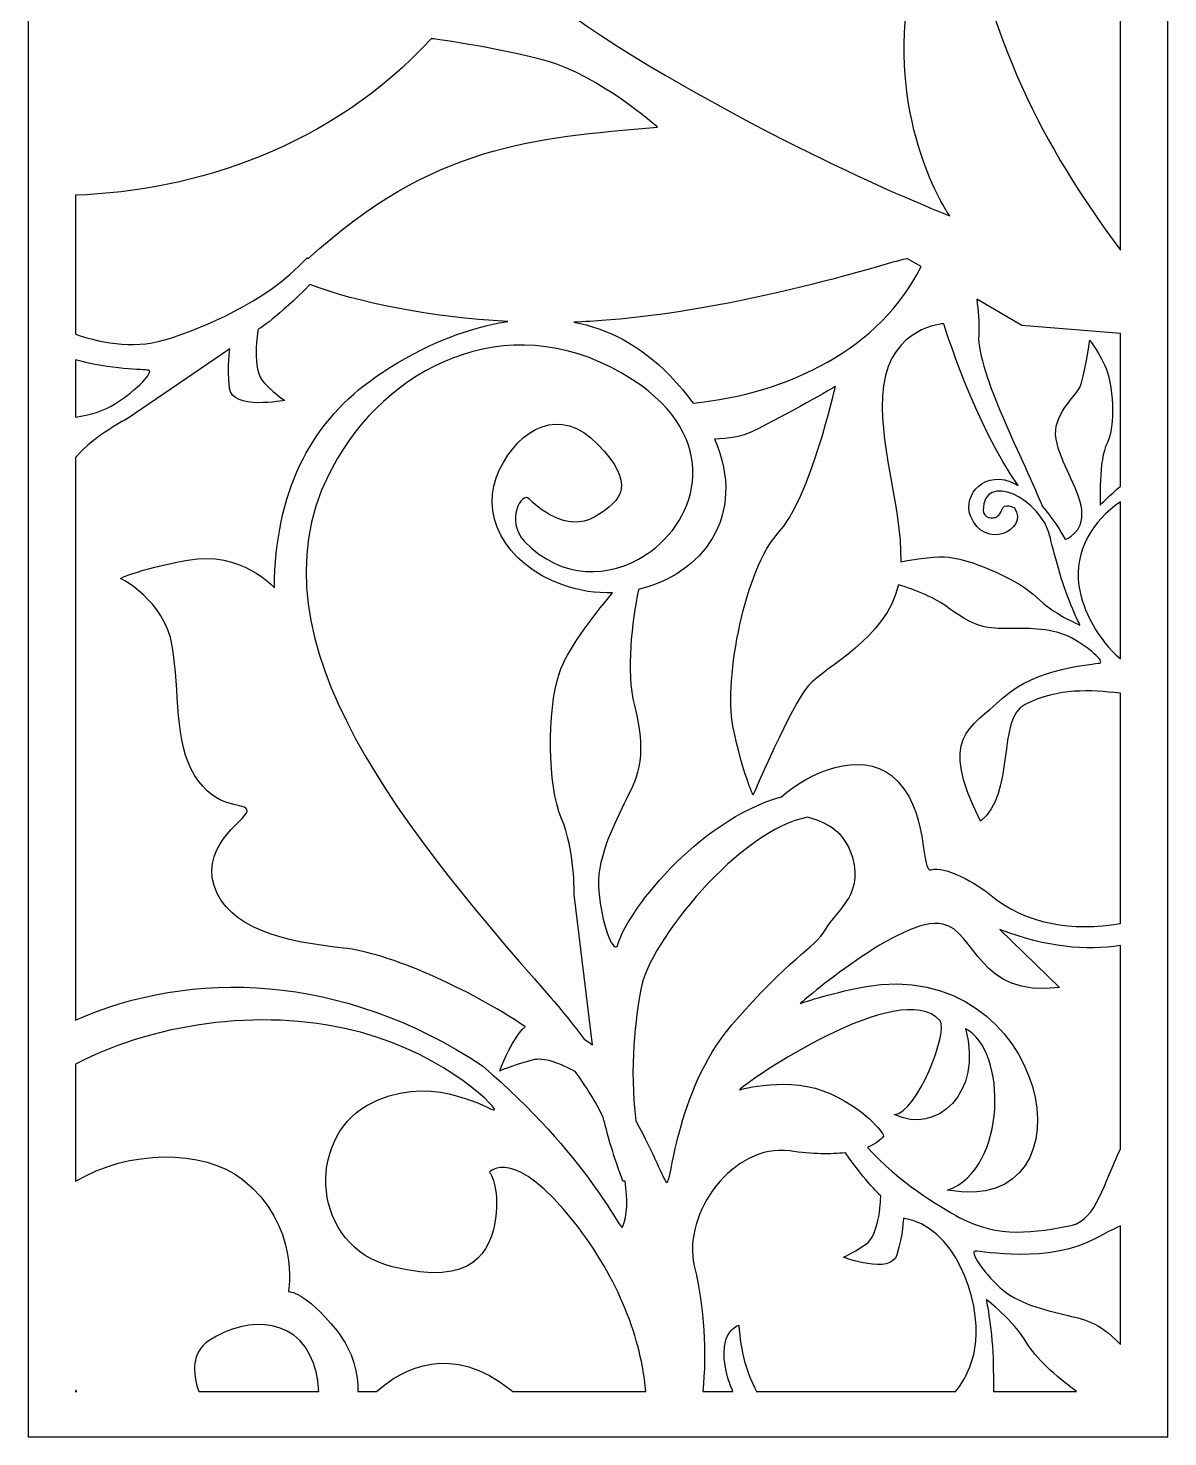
# Model space of a CAD drawing. Header units: centimetres. Extents: x 19.7 to 23.2, y -9 to 3.5.
# Drawn here: x 19.652 to 23.21, y -9 to -4.603 of the extents above; entities that cross this region are included whole.
import ezdxf

# ---------------------------------------------------------------- set-up
doc = ezdxf.new("R2010")
doc.units = ezdxf.units.CM
doc.header["$MEASUREMENT"] = 0
doc.layers.add('layer 1', color=7, linetype='Continuous')

msp = doc.modelspace()

# ---------------------------------------------------------------- linework, layer by layer
at = {"layer": 'layer 1', "color": 250, "lineweight": 30}
for points, knots in [([(19.65169, 3.4555), (19.65169, 3.4555), (23.21046, 3.4555), (23.21046, 3.4555), (23.21046, 3.4555), (23.21046, 3.4555), (23.21046, -9.00021), (23.21046, -9.00021), (23.21046, -9.00021), (23.21046, -9.00021), (19.65169, -9.00021), (19.65169, -9.00021), (19.65169, -9.00021), (19.65169, -9.00021), (19.65169, 3.4555), (19.65169, 3.4555)], [0, 0, 0, 0, 0.2, 0.2, 0.2, 0.2, 0.4, 0.4, 0.4, 0.4, 0.6, 0.6, 0.6, 0.6, 1, 1, 1, 1]), ([(23.06218, -2.4069), (23.06218, -2.4069), (23.06218, -3.39298), (23.06218, -3.39298), (23.06218, -3.39298), (22.95362, -3.59398), (22.79169, -3.70329), (22.63586, -3.74985), (22.63586, -3.74985), (22.26043, -3.86202), (21.82616, -3.5899), (21.82877, -3.26663), (21.82877, -3.26663), (21.83051, -3.05032), (22.02953, -3.00153), (22.19522, -3.06856), (22.19522, -3.06856), (22.36092, -3.13558), (22.22053, -3.42331), (22.22053, -3.42331), (22.22053, -3.42331), (22.65296, -3.41521), (22.96309, -2.93775), (22.80872, -2.60793), (22.80872, -2.60793), (22.65436, -2.27813), (22.11992, -2.29341), (21.94371, -2.50207), (21.94371, -2.50207), (21.76751, -2.71071), (21.86466, -2.9474), (21.86466, -2.9474), (21.86466, -2.9474), (21.86466, -2.9474), (21.80378, -2.95686), (21.71982, -3.12567), (21.71982, -3.12567), (21.63585, -3.29446), (21.71992, -3.4469), (21.71992, -3.4469), (21.71992, -3.4469), (21.71992, -3.4469), (21.40051, -3.14005), (21.12972, -3.47194), (21.12972, -3.47194), (20.85896, -3.80382), (20.96869, -4.15685), (21.22028, -4.32501), (21.22028, -4.32501), (21.47188, -4.49318), (21.81676, -4.35815), (21.81676, -4.35815), (21.81676, -4.35815), (21.81676, -4.35815), (21.55106, -4.16993), (21.58564, -3.86989), (21.58564, -3.86989), (21.6202, -3.56985), (21.73332, -3.57614), (21.73332, -3.57614), (21.73332, -3.57614), (22.00733, -3.96149), (22.68303, -4.08154), (23.06218, -3.6348), (23.06218, -3.6348), (23.06218, -3.6348), (23.06218, -5.29542), (23.06218, -5.29542), (23.06218, -5.29542), (22.81705, -4.96302), (22.655, -4.65718), (22.55755, -4.12467), (22.55755, -4.12467), (22.55755, -4.12467), (22.43805, -4.15956), (22.39421, -4.54675), (22.39421, -4.54675), (22.35039, -4.93395), (22.5293, -5.18853), (22.5293, -5.18853), (22.5293, -5.18853), (22.5293, -5.18853), (22.08484, -5.01887), (21.53982, -4.68957), (21.53982, -4.68957), (20.99479, -4.36028), (20.78463, -3.97343), (20.69129, -3.76733), (20.69129, -3.76733), (20.61072, -3.5894), (20.60356, -3.32049), (20.7056, -3.03968), (20.7056, -3.03968), (20.71231, -3.02601), (20.71779, -3.01188), (20.72181, -2.99723), (20.72181, -2.99723), (20.73403, -2.9668), (20.74754, -2.93629), (20.76239, -2.90577), (20.76239, -2.90577), (20.92168, -2.57847), (21.0331, -2.65806), (21.0331, -2.65806), (21.0331, -2.65806), (21.0331, -2.65806), (21.00615, -2.7184), (21.04892, -2.83282), (21.04892, -2.83282), (21.0917, -2.94724), (21.18265, -3.06822), (21.4652, -2.93322), (21.4652, -2.93322), (21.74774, -2.79822), (21.6747, -2.40392), (21.42771, -2.32452), (21.42771, -2.32452), (21.18073, -2.24511), (20.99913, -2.41662), (20.9679, -2.4342), (20.9679, -2.4342), (20.93667, -2.45179), (21.09167, -2.20151), (21.39176, -2.05205), (21.39176, -2.05205), (21.83793, -1.82983), (22.47824, -1.85429), (22.84994, -2.15276), (22.84994, -2.15276), (22.93518, -2.22121), (23.0071, -2.30766), (23.06218, -2.4069)], [0, 0, 0, 0, 0.0294118, 0.0294118, 0.0294118, 0.0294118, 0.0588235, 0.0588235, 0.0588235, 0.0588235, 0.0882353, 0.0882353, 0.0882353, 0.0882353, 0.1176471, 0.1176471, 0.1176471, 0.1176471, 0.1470588, 0.1470588, 0.1470588, 0.1470588, 0.1764706, 0.1764706, 0.1764706, 0.1764706, 0.2058824, 0.2058824, 0.2058824, 0.2058824, 0.2352941, 0.2352941, 0.2352941, 0.2352941, 0.2647059, 0.2647059, 0.2647059, 0.2647059, 0.2941176, 0.2941176, 0.2941176, 0.2941176, 0.3235294, 0.3235294, 0.3235294, 0.3235294, 0.3529412, 0.3529412, 0.3529412, 0.3529412, 0.3823529, 0.3823529, 0.3823529, 0.3823529, 0.4117647, 0.4117647, 0.4117647, 0.4117647, 0.4411765, 0.4411765, 0.4411765, 0.4411765, 0.4705882, 0.4705882, 0.4705882, 0.4705882, 0.5, 0.5, 0.5, 0.5, 0.5294118, 0.5294118, 0.5294118, 0.5294118, 0.5588235, 0.5588235, 0.5588235, 0.5588235, 0.5882353, 0.5882353, 0.5882353, 0.5882353, 0.6176471, 0.6176471, 0.6176471, 0.6176471, 0.6470588, 0.6470588, 0.6470588, 0.6470588, 0.6764706, 0.6764706, 0.6764706, 0.6764706, 0.7058824, 0.7058824, 0.7058824, 0.7058824, 0.7352941, 0.7352941, 0.7352941, 0.7352941, 0.7647059, 0.7647059, 0.7647059, 0.7647059, 0.7941176, 0.7941176, 0.7941176, 0.7941176, 0.8235294, 0.8235294, 0.8235294, 0.8235294, 0.8529412, 0.8529412, 0.8529412, 0.8529412, 0.8823529, 0.8823529, 0.8823529, 0.8823529, 0.9117647, 0.9117647, 0.9117647, 0.9117647, 0.9411765, 0.9411765, 0.9411765, 0.9411765, 1, 1, 1, 1]), ([(19.79997, -5.55821), (19.79997, -5.55821), (19.79997, -5.12455), (19.79997, -5.12455), (19.79997, -5.12455), (20.17463, -5.11079), (20.59786, -4.97517), (20.91109, -4.6354), (20.91109, -4.6354), (20.91109, -4.6354), (21.10527, -4.66112), (21.26885, -4.70506), (21.26885, -4.70506), (21.43245, -4.74898), (21.61646, -4.91175), (21.61646, -4.91175), (21.61646, -4.91175), (21.22421, -4.94663), (20.91694, -4.96599), (20.52488, -5.3234), (20.52488, -5.3234), (20.52488, -5.3234), (20.52296, -5.32013), (20.52296, -5.32013), (20.52296, -5.32013), (20.38949, -5.46343), (20.19275, -5.53804), (20.09756, -5.57018), (20.09756, -5.57018), (19.99148, -5.60599), (19.89327, -5.58974), (19.79997, -5.55821)], [0, 0, 0, 0, 0.1111111, 0.1111111, 0.1111111, 0.1111111, 0.2222222, 0.2222222, 0.2222222, 0.2222222, 0.3333333, 0.3333333, 0.3333333, 0.3333333, 0.4444444, 0.4444444, 0.4444444, 0.4444444, 0.5555556, 0.5555556, 0.5555556, 0.5555556, 0.6666667, 0.6666667, 0.6666667, 0.6666667, 0.7777778, 0.7777778, 0.7777778, 0.7777778, 1, 1, 1, 1]), ([(21.72814, -5.77327), (21.70742, -5.74512), (21.68331, -5.71648), (21.65538, -5.68741), (21.65538, -5.68741), (21.5624, -5.59069), (21.45948, -5.5401), (21.35554, -5.52062), (21.35554, -5.52062), (21.38906, -5.51948), (21.42263, -5.51762), (21.4561, -5.51493), (21.4561, -5.51493), (21.93219, -5.47667), (22.38694, -5.31647), (22.39785, -5.32284), (22.39785, -5.32284), (22.39785, -5.32284), (22.4397, -5.34727), (22.4397, -5.34727), (22.4397, -5.34727), (22.31383, -5.60257), (22.02336, -5.74478), (21.72814, -5.77327)], [0, 0, 0, 0, 0.1428571, 0.1428571, 0.1428571, 0.1428571, 0.2857143, 0.2857143, 0.2857143, 0.2857143, 0.4285714, 0.4285714, 0.4285714, 0.4285714, 0.5714286, 0.5714286, 0.5714286, 0.5714286, 0.7142857, 0.7142857, 0.7142857, 0.7142857, 1, 1, 1, 1]), ([(19.79997, -7.70001), (19.79997, -7.70001), (19.79997, -5.94298), (19.79997, -5.94298), (19.79997, -5.94298), (19.79997, -5.94298), (19.8017, -5.94101), (19.8017, -5.94101), (19.8017, -5.94101), (19.85953, -5.87366), (19.96108, -5.8221), (19.96108, -5.8221), (19.96108, -5.8221), (19.96108, -5.8221), (20.28167, -5.6042), (20.28167, -5.6042), (20.28167, -5.6042), (20.28167, -5.6042), (20.27285, -5.65631), (20.28016, -5.72641), (20.28016, -5.72641), (20.28748, -5.7965), (20.45288, -5.76495), (20.45288, -5.76495), (20.45288, -5.76495), (20.45288, -5.76495), (20.43165, -5.75198), (20.38919, -5.71112), (20.38919, -5.71112), (20.34674, -5.67024), (20.3695, -5.54373), (20.3695, -5.54373), (20.3695, -5.54373), (20.3695, -5.54373), (20.43365, -5.50398), (20.53131, -5.40329), (20.53131, -5.40329), (20.68232, -5.45965), (20.90675, -5.50617), (21.1491, -5.51866), (21.1491, -5.51866), (20.97729, -5.54453), (20.81952, -5.6309), (20.71913, -5.7045), (20.71913, -5.7045), (20.53029, -5.84295), (20.42371, -6.05236), (20.42039, -6.34928), (20.42039, -6.34928), (20.42039, -6.34928), (20.31583, -6.23223), (20.15004, -6.26329), (20.15004, -6.26329), (19.98425, -6.29435), (19.94043, -6.32076), (19.94043, -6.32076), (19.94043, -6.32076), (19.94043, -6.32076), (20.07694, -6.38745), (20.10152, -6.53131), (20.10152, -6.53131), (20.1261, -6.67516), (20.10575, -6.83068), (20.17237, -6.93656), (20.17237, -6.93656), (20.23899, -7.04245), (20.3183, -7.01883), (20.33466, -7.04162), (20.33466, -7.04162), (20.35105, -7.06441), (20.18857, -7.14617), (20.23241, -7.27967), (20.23241, -7.27967), (20.27626, -7.41317), (20.44749, -7.45512), (20.63607, -7.4743), (20.63607, -7.4743), (20.77433, -7.48836), (21.03061, -7.6018), (21.20339, -7.7199), (21.20339, -7.7199), (21.15567, -7.76483), (21.12458, -7.85861), (21.12458, -7.85861), (21.12458, -7.85861), (21.12458, -7.85861), (21.1524, -7.84418), (21.22523, -7.82438), (21.22523, -7.82438), (21.26305, -7.8141), (21.3168, -7.83627), (21.35976, -7.85997), (21.35976, -7.85997), (21.39328, -7.90466), (21.42302, -7.95351), (21.44756, -8.0031), (21.44756, -8.0031), (21.45853, -8.04995), (21.47618, -8.11283), (21.50437, -8.18997), (21.50437, -8.18997), (21.50594, -8.19424), (21.50751, -8.19842), (21.5091, -8.20258), (21.5091, -8.20258), (21.5091, -8.20258), (21.51539, -8.20253), (21.51539, -8.20253), (21.51539, -8.20253), (21.52475, -8.25863), (21.5231, -8.30868), (21.50763, -8.34611), (21.50763, -8.34611), (21.50167, -8.36053), (21.39634, -8.11934), (21.07006, -7.84188), (21.07006, -7.84188), (20.63302, -7.55181), (20.15723, -7.5387), (19.79997, -7.70001)], [0, 0, 0, 0, 0.0322581, 0.0322581, 0.0322581, 0.0322581, 0.0645161, 0.0645161, 0.0645161, 0.0645161, 0.0967742, 0.0967742, 0.0967742, 0.0967742, 0.1290323, 0.1290323, 0.1290323, 0.1290323, 0.1612903, 0.1612903, 0.1612903, 0.1612903, 0.1935484, 0.1935484, 0.1935484, 0.1935484, 0.2258065, 0.2258065, 0.2258065, 0.2258065, 0.2580645, 0.2580645, 0.2580645, 0.2580645, 0.2903226, 0.2903226, 0.2903226, 0.2903226, 0.3225806, 0.3225806, 0.3225806, 0.3225806, 0.3548387, 0.3548387, 0.3548387, 0.3548387, 0.3870968, 0.3870968, 0.3870968, 0.3870968, 0.4193548, 0.4193548, 0.4193548, 0.4193548, 0.4516129, 0.4516129, 0.4516129, 0.4516129, 0.483871, 0.483871, 0.483871, 0.483871, 0.516129, 0.516129, 0.516129, 0.516129, 0.5483871, 0.5483871, 0.5483871, 0.5483871, 0.5806452, 0.5806452, 0.5806452, 0.5806452, 0.6129032, 0.6129032, 0.6129032, 0.6129032, 0.6451613, 0.6451613, 0.6451613, 0.6451613, 0.6774194, 0.6774194, 0.6774194, 0.6774194, 0.7096774, 0.7096774, 0.7096774, 0.7096774, 0.7419355, 0.7419355, 0.7419355, 0.7419355, 0.7741935, 0.7741935, 0.7741935, 0.7741935, 0.8064516, 0.8064516, 0.8064516, 0.8064516, 0.8387097, 0.8387097, 0.8387097, 0.8387097, 0.8709677, 0.8709677, 0.8709677, 0.8709677, 0.9032258, 0.9032258, 0.9032258, 0.9032258, 0.9354839, 0.9354839, 0.9354839, 0.9354839, 1, 1, 1, 1]), ([(23.06218, -5.55603), (23.06218, -5.55603), (23.06218, -6.03244), (23.06218, -6.03244), (23.06218, -6.03244), (23.03132, -6.06009), (22.99918, -6.09142), (22.99918, -6.09142), (22.99918, -6.09142), (22.99918, -6.09142), (22.99357, -5.94821), (23.02097, -5.89853), (23.02097, -5.89853), (23.04837, -5.84886), (23.03984, -5.70811), (23.01291, -5.65383), (23.01291, -5.65383), (22.98599, -5.59956), (22.96667, -5.57735), (22.96667, -5.57735), (22.96667, -5.57735), (22.96667, -5.57735), (22.9499, -5.69574), (22.93525, -5.72508), (22.93525, -5.72508), (22.92059, -5.75442), (22.84853, -5.81059), (22.86145, -5.88552), (22.86145, -5.88552), (22.87435, -5.96046), (22.93175, -6.03324), (22.94175, -6.10622), (22.94175, -6.10622), (22.95177, -6.1792), (22.8896, -6.19864), (22.8896, -6.19864), (22.8896, -6.19864), (22.8896, -6.19864), (22.86274, -6.14634), (22.81888, -6.09634), (22.81888, -6.09634), (22.7658, -5.96346), (22.61367, -5.67534), (22.6198, -5.56145), (22.6198, -5.56145), (22.62212, -5.5187), (22.61801, -5.48613), (22.61355, -5.44873), (22.61355, -5.44873), (22.61355, -5.44873), (22.75457, -5.53103), (22.75457, -5.53103), (22.75457, -5.53103), (22.75457, -5.53103), (23.06218, -5.55603), (23.06218, -5.55603)], [0, 0, 0, 0, 0.0666667, 0.0666667, 0.0666667, 0.0666667, 0.1333333, 0.1333333, 0.1333333, 0.1333333, 0.2, 0.2, 0.2, 0.2, 0.2666667, 0.2666667, 0.2666667, 0.2666667, 0.3333333, 0.3333333, 0.3333333, 0.3333333, 0.4, 0.4, 0.4, 0.4, 0.4666667, 0.4666667, 0.4666667, 0.4666667, 0.5333333, 0.5333333, 0.5333333, 0.5333333, 0.6, 0.6, 0.6, 0.6, 0.6666667, 0.6666667, 0.6666667, 0.6666667, 0.7333333, 0.7333333, 0.7333333, 0.7333333, 0.8, 0.8, 0.8, 0.8, 0.8666667, 0.8666667, 0.8666667, 0.8666667, 1, 1, 1, 1]), ([(21.38771, -7.75893), (21.35494, -7.71464), (21.31842, -7.6689), (21.27773, -7.62257), (21.27773, -7.62257), (20.78112, -7.05714), (20.31131, -6.46666), (20.61648, -5.94735), (20.61648, -5.94735), (20.79654, -5.64092), (21.17748, -5.46634), (21.53926, -5.7006), (21.53926, -5.7006), (21.81885, -5.88164), (21.74712, -6.13656), (21.58181, -6.24599), (21.58181, -6.24599), (21.58181, -6.24599), (21.58238, -6.24392), (21.58238, -6.24392), (21.58238, -6.24392), (21.58238, -6.24392), (21.57839, -6.24822), (21.57839, -6.24822), (21.57839, -6.24822), (21.46817, -6.31929), (21.31781, -6.32606), (21.20178, -6.20482), (21.20178, -6.20482), (21.14022, -6.14049), (21.19302, -6.04831), (21.216, -6.07211), (21.216, -6.07211), (21.23897, -6.09592), (21.33311, -6.18061), (21.42143, -6.1279), (21.42143, -6.1279), (21.50976, -6.07517), (21.54838, -6.02544), (21.4309, -5.90214), (21.4309, -5.90214), (21.31343, -5.77884), (21.18577, -5.85171), (21.12297, -5.98216), (21.12297, -5.98216), (21.06018, -6.11261), (21.13155, -6.27432), (21.32332, -6.34195), (21.32332, -6.34195), (21.37371, -6.35972), (21.42573, -6.36707), (21.4764, -6.36542), (21.4764, -6.36542), (21.40948, -6.44638), (21.33176, -6.54966), (21.31035, -6.6158), (21.31035, -6.6158), (21.27072, -6.73818), (21.27398, -6.96658), (21.31651, -7.06815), (21.31651, -7.06815), (21.35906, -7.16971), (21.3569, -7.30759), (21.3569, -7.30759), (21.3569, -7.30759), (21.3569, -7.30759), (21.41362, -7.7763), (21.41362, -7.7763), (21.41362, -7.7763), (21.41362, -7.7763), (21.40442, -7.76942), (21.38771, -7.75893)], [0, 0, 0, 0, 0.0526316, 0.0526316, 0.0526316, 0.0526316, 0.1052632, 0.1052632, 0.1052632, 0.1052632, 0.1578947, 0.1578947, 0.1578947, 0.1578947, 0.2105263, 0.2105263, 0.2105263, 0.2105263, 0.2631579, 0.2631579, 0.2631579, 0.2631579, 0.3157895, 0.3157895, 0.3157895, 0.3157895, 0.3684211, 0.3684211, 0.3684211, 0.3684211, 0.4210526, 0.4210526, 0.4210526, 0.4210526, 0.4736842, 0.4736842, 0.4736842, 0.4736842, 0.5263158, 0.5263158, 0.5263158, 0.5263158, 0.5789474, 0.5789474, 0.5789474, 0.5789474, 0.6315789, 0.6315789, 0.6315789, 0.6315789, 0.6842105, 0.6842105, 0.6842105, 0.6842105, 0.7368421, 0.7368421, 0.7368421, 0.7368421, 0.7894737, 0.7894737, 0.7894737, 0.7894737, 0.8421053, 0.8421053, 0.8421053, 0.8421053, 0.8947368, 0.8947368, 0.8947368, 0.8947368, 1, 1, 1, 1]), ([(22.74331, -6.03091), (22.74016, -6.02903), (22.73698, -6.02723), (22.73376, -6.02553), (22.73376, -6.02553), (22.64193, -5.9771), (22.56906, -6.05896), (22.59418, -6.12487), (22.59418, -6.12487), (22.63653, -6.23604), (22.77784, -6.16916), (22.73182, -6.10047), (22.73182, -6.10047), (22.73182, -6.10047), (22.69891, -6.08062), (22.69103, -6.10822), (22.69103, -6.10822), (22.68857, -6.11684), (22.68384, -6.12276), (22.67853, -6.12677), (22.67853, -6.12677), (22.66432, -6.13744), (22.6341, -6.13139), (22.63381, -6.10833), (22.63381, -6.10833), (22.63226, -5.98618), (22.81672, -6.06685), (22.84381, -6.195), (22.84381, -6.195), (22.85034, -6.2259), (22.86185, -6.26342), (22.87318, -6.30381), (22.87318, -6.30381), (22.89659, -6.3872), (22.93591, -6.4665), (22.93591, -6.4665), (22.93591, -6.4665), (22.93591, -6.4665), (22.85119, -6.43057), (22.80066, -6.37957), (22.80066, -6.37957), (22.75014, -6.32857), (22.61165, -6.26527), (22.52631, -6.25435), (22.52631, -6.25435), (22.49056, -6.24978), (22.4321, -6.25799), (22.37623, -6.26909), (22.37623, -6.26909), (22.38006, -6.08843), (22.30067, -5.89204), (22.32248, -5.71986), (22.32248, -5.71986), (22.34581, -5.53567), (22.51037, -5.52526), (22.51037, -5.52526), (22.51037, -5.52526), (22.51037, -5.52526), (22.60997, -5.84564), (22.74331, -6.03091)], [0, 0, 0, 0, 0.0625, 0.0625, 0.0625, 0.0625, 0.125, 0.125, 0.125, 0.125, 0.1875, 0.1875, 0.1875, 0.1875, 0.25, 0.25, 0.25, 0.25, 0.3125, 0.3125, 0.3125, 0.3125, 0.375, 0.375, 0.375, 0.375, 0.4375, 0.4375, 0.4375, 0.4375, 0.5, 0.5, 0.5, 0.5, 0.5625, 0.5625, 0.5625, 0.5625, 0.625, 0.625, 0.625, 0.625, 0.6875, 0.6875, 0.6875, 0.6875, 0.75, 0.75, 0.75, 0.75, 0.8125, 0.8125, 0.8125, 0.8125, 0.875, 0.875, 0.875, 0.875, 1, 1, 1, 1]), ([(19.79997, -5.81727), (19.79997, -5.81727), (19.79997, -5.63793), (19.79997, -5.63793), (19.79997, -5.63793), (19.90935, -5.66931), (20.01427, -5.66807), (20.02719, -5.67051), (20.02719, -5.67051), (20.04671, -5.67418), (19.99161, -5.73195), (19.92482, -5.7749), (19.92482, -5.7749), (19.88852, -5.79824), (19.84404, -5.81033), (19.79997, -5.81727)], [0, 0, 0, 0, 0.2, 0.2, 0.2, 0.2, 0.4, 0.4, 0.4, 0.4, 0.6, 0.6, 0.6, 0.6, 1, 1, 1, 1]), ([(23.06218, -6.67862), (23.06218, -6.67862), (23.06218, -7.39814), (23.06218, -7.39814), (23.06218, -7.39814), (22.91476, -7.42219), (22.76575, -7.40192), (22.65341, -7.30577), (22.65341, -7.30577), (22.61845, -7.27584), (22.50924, -7.21495), (22.47254, -7.23007), (22.47254, -7.23007), (22.43584, -7.24518), (22.46917, -7.03294), (22.34792, -6.93617), (22.34792, -6.93617), (22.25008, -6.85806), (22.08927, -6.92528), (22.00407, -7.00213), (22.00407, -7.00213), (21.73937, -7.07615), (21.51346, -7.37091), (21.4915, -7.4689), (21.4915, -7.4689), (21.47544, -7.48717), (21.44227, -7.3943), (21.43328, -7.29813), (21.43328, -7.29813), (21.42429, -7.20197), (21.47591, -7.09982), (21.51213, -7.02483), (21.51213, -7.02483), (21.54834, -6.94984), (21.58946, -6.89346), (21.54475, -6.71699), (21.54475, -6.71699), (21.51752, -6.60949), (21.53742, -6.45739), (21.55714, -6.35494), (21.55714, -6.35494), (21.75358, -6.30966), (21.90035, -6.12532), (21.79453, -5.88586), (21.79453, -5.88586), (21.83831, -5.88436), (21.88106, -5.87785), (21.91327, -5.86217), (21.91327, -5.86217), (22.01843, -5.81094), (22.17256, -5.72174), (22.17256, -5.72174), (22.17256, -5.72174), (22.17256, -5.72174), (22.09249, -6.07486), (21.99306, -6.17981), (21.99306, -6.17981), (21.89364, -6.28478), (21.82233, -6.63363), (21.85256, -6.78224), (21.85256, -6.78224), (21.88279, -6.93085), (21.91543, -6.99662), (21.91543, -6.99662), (21.91543, -6.99662), (21.91543, -6.99662), (22.03388, -6.71747), (22.08888, -6.65458), (22.08888, -6.65458), (22.14058, -6.59546), (22.33154, -6.50868), (22.36892, -6.34017), (22.36892, -6.34017), (22.42446, -6.35741), (22.48437, -6.38123), (22.52494, -6.41192), (22.52494, -6.41192), (22.62059, -6.48429), (22.66605, -6.47661), (22.72156, -6.47667), (22.72156, -6.47667), (22.77707, -6.47672), (22.85331, -6.47552), (22.90957, -6.50642), (22.90957, -6.50642), (22.96583, -6.53731), (23.01357, -6.58076), (22.9981, -6.58478), (22.9981, -6.58478), (22.98264, -6.58879), (22.79816, -6.59743), (22.69416, -6.69479), (22.69416, -6.69479), (22.59017, -6.79215), (22.49302, -6.81182), (22.62549, -7.07859), (22.62549, -7.07859), (22.73514, -6.99334), (22.675, -6.75765), (22.76465, -6.71371), (22.76465, -6.71371), (22.87163, -6.66128), (22.966, -6.66915), (23.06218, -6.67862)], [0, 0, 0, 0, 0.037037, 0.037037, 0.037037, 0.037037, 0.0740741, 0.0740741, 0.0740741, 0.0740741, 0.1111111, 0.1111111, 0.1111111, 0.1111111, 0.1481481, 0.1481481, 0.1481481, 0.1481481, 0.1851852, 0.1851852, 0.1851852, 0.1851852, 0.2222222, 0.2222222, 0.2222222, 0.2222222, 0.2592593, 0.2592593, 0.2592593, 0.2592593, 0.2962963, 0.2962963, 0.2962963, 0.2962963, 0.3333333, 0.3333333, 0.3333333, 0.3333333, 0.3703704, 0.3703704, 0.3703704, 0.3703704, 0.4074074, 0.4074074, 0.4074074, 0.4074074, 0.4444444, 0.4444444, 0.4444444, 0.4444444, 0.4814815, 0.4814815, 0.4814815, 0.4814815, 0.5185185, 0.5185185, 0.5185185, 0.5185185, 0.5555556, 0.5555556, 0.5555556, 0.5555556, 0.5925926, 0.5925926, 0.5925926, 0.5925926, 0.6296296, 0.6296296, 0.6296296, 0.6296296, 0.6666667, 0.6666667, 0.6666667, 0.6666667, 0.7037037, 0.7037037, 0.7037037, 0.7037037, 0.7407407, 0.7407407, 0.7407407, 0.7407407, 0.7777778, 0.7777778, 0.7777778, 0.7777778, 0.8148148, 0.8148148, 0.8148148, 0.8148148, 0.8518519, 0.8518519, 0.8518519, 0.8518519, 0.8888889, 0.8888889, 0.8888889, 0.8888889, 0.9259259, 0.9259259, 0.9259259, 0.9259259, 1, 1, 1, 1]), ([(23.06218, -6.08157), (23.06218, -6.08157), (23.06218, -6.57164), (23.06218, -6.57164), (23.06218, -6.57164), (22.99342, -6.51386), (22.9437, -6.41977), (22.93296, -6.34406), (22.93296, -6.34406), (22.91715, -6.23252), (22.97568, -6.1412), (23.06218, -6.08157)], [0, 0, 0, 0, 0.25, 0.25, 0.25, 0.25, 0.5, 0.5, 0.5, 0.5, 1, 1, 1, 1]), ([(22.08564, -7.06634), (22.13869, -7.07952), (22.1935, -7.10802), (22.21785, -7.16797), (22.21785, -7.16797), (22.27215, -7.30166), (22.1783, -7.35394), (22.14135, -7.41653), (22.14135, -7.41653), (22.1044, -7.47912), (22.03047, -7.50187), (21.84913, -7.71451), (21.84913, -7.71451), (21.6678, -7.92715), (21.66212, -8.22733), (21.6439, -8.20496), (21.6439, -8.20496), (21.63477, -8.19374), (21.60702, -8.12051), (21.54934, -8.01355), (21.54934, -8.01355), (21.52773, -7.8472), (21.54943, -7.69045), (21.56446, -7.60362), (21.56446, -7.60362), (21.59016, -7.45519), (21.87686, -7.10252), (22.08564, -7.06634)], [0, 0, 0, 0, 0.125, 0.125, 0.125, 0.125, 0.25, 0.25, 0.25, 0.25, 0.375, 0.375, 0.375, 0.375, 0.5, 0.5, 0.5, 0.5, 0.625, 0.625, 0.625, 0.625, 0.75, 0.75, 0.75, 0.75, 1, 1, 1, 1]), ([(23.06218, -7.46696), (23.06218, -7.46696), (23.06218, -8.10155), (23.06218, -8.10155), (23.06218, -8.10155), (23.01334, -8.20385), (22.98527, -8.32321), (22.91257, -8.33903), (22.91257, -8.33903), (22.79758, -8.36404), (22.67798, -8.3798), (22.56146, -8.31615), (22.56146, -8.31615), (22.49426, -8.27945), (22.36971, -8.20586), (22.27257, -8.09661), (22.27257, -8.09661), (22.29626, -8.0869), (22.31281, -8.07437), (22.32354, -8.06055), (22.32354, -8.06055), (22.32354, -8.06055), (22.28667, -7.99001), (22.15794, -7.92998), (22.15794, -7.92998), (22.02923, -7.86995), (21.87296, -7.91723), (21.87296, -7.91723), (21.87296, -7.91723), (21.89542, -7.89096), (22.37554, -7.56149), (22.49904, -7.70112), (22.49904, -7.70112), (22.5269, -7.73261), (22.42822, -7.98897), (22.35634, -7.9943), (22.35634, -7.9943), (22.48889, -8.05725), (22.63387, -7.92809), (22.57894, -7.72656), (22.57894, -7.72656), (22.70942, -7.79124), (22.70935, -8.16446), (22.52282, -8.23015), (22.52282, -8.23015), (23.00202, -8.31754), (22.83606, -7.49056), (22.26205, -7.59577), (22.26205, -7.59577), (22.14785, -7.6167), (22.06235, -7.64766), (22.06235, -7.64766), (22.06235, -7.64766), (22.06235, -7.64766), (22.37925, -7.372), (22.50754, -7.39953), (22.50754, -7.39953), (22.61224, -7.42199), (22.61752, -7.63211), (22.87259, -7.59714), (22.87259, -7.59714), (22.87259, -7.59714), (22.68628, -7.41639), (22.68628, -7.41639), (22.68628, -7.41639), (22.83313, -7.47362), (22.9549, -7.48256), (23.06218, -7.46696)], [0, 0, 0, 0, 0.0555556, 0.0555556, 0.0555556, 0.0555556, 0.1111111, 0.1111111, 0.1111111, 0.1111111, 0.1666667, 0.1666667, 0.1666667, 0.1666667, 0.2222222, 0.2222222, 0.2222222, 0.2222222, 0.2777778, 0.2777778, 0.2777778, 0.2777778, 0.3333333, 0.3333333, 0.3333333, 0.3333333, 0.3888889, 0.3888889, 0.3888889, 0.3888889, 0.4444444, 0.4444444, 0.4444444, 0.4444444, 0.5, 0.5, 0.5, 0.5, 0.5555556, 0.5555556, 0.5555556, 0.5555556, 0.6111111, 0.6111111, 0.6111111, 0.6111111, 0.6666667, 0.6666667, 0.6666667, 0.6666667, 0.7222222, 0.7222222, 0.7222222, 0.7222222, 0.7777778, 0.7777778, 0.7777778, 0.7777778, 0.8333333, 0.8333333, 0.8333333, 0.8333333, 0.8888889, 0.8888889, 0.8888889, 0.8888889, 1, 1, 1, 1]), ([(21.58027, -8.85867), (21.58027, -8.85867), (21.16497, -8.85867), (21.16497, -8.85867), (21.16497, -8.85867), (21.16329, -8.85729), (21.16166, -8.85591), (21.15995, -8.85453), (21.15995, -8.85453), (20.97437, -8.70489), (20.82169, -8.78613), (20.73932, -8.85867), (20.73932, -8.85867), (20.73932, -8.85867), (20.68162, -8.85867), (20.68162, -8.85867), (20.68162, -8.85867), (20.68145, -8.80732), (20.66898, -8.73585), (20.61527, -8.66855), (20.61527, -8.66855), (20.51621, -8.5444), (20.46476, -8.54668), (20.46476, -8.54668), (20.46476, -8.54668), (20.46476, -8.54668), (20.50144, -8.3373), (20.31982, -8.19575), (20.31982, -8.19575), (20.19881, -8.10145), (19.96338, -8.10345), (19.79997, -8.20247), (19.79997, -8.20247), (19.79997, -8.20247), (19.79997, -7.83651), (19.79997, -7.83651), (19.79997, -7.83651), (20.06421, -7.70046), (20.40516, -7.66116), (20.68969, -7.73728), (20.68969, -7.73728), (20.9619, -7.8101), (21.1337, -7.98915), (21.105, -7.97991), (21.105, -7.97991), (21.07631, -7.97067), (20.89698, -7.86037), (20.70946, -7.96585), (20.70946, -7.96585), (20.52195, -8.07134), (20.53339, -8.40556), (20.78863, -8.46945), (20.78863, -8.46945), (21.04388, -8.53332), (21.09639, -8.41952), (21.1107, -8.31897), (21.1107, -8.31897), (21.12501, -8.21843), (21.09211, -8.17357), (21.09211, -8.17357), (21.09211, -8.17357), (21.09211, -8.17357), (21.1688, -8.0902), (21.358, -8.3315), (21.358, -8.3315), (21.49607, -8.50757), (21.56712, -8.69746), (21.58027, -8.85867)], [0, 0, 0, 0, 0.0555556, 0.0555556, 0.0555556, 0.0555556, 0.1111111, 0.1111111, 0.1111111, 0.1111111, 0.1666667, 0.1666667, 0.1666667, 0.1666667, 0.2222222, 0.2222222, 0.2222222, 0.2222222, 0.2777778, 0.2777778, 0.2777778, 0.2777778, 0.3333333, 0.3333333, 0.3333333, 0.3333333, 0.3888889, 0.3888889, 0.3888889, 0.3888889, 0.4444444, 0.4444444, 0.4444444, 0.4444444, 0.5, 0.5, 0.5, 0.5, 0.5555556, 0.5555556, 0.5555556, 0.5555556, 0.6111111, 0.6111111, 0.6111111, 0.6111111, 0.6666667, 0.6666667, 0.6666667, 0.6666667, 0.7222222, 0.7222222, 0.7222222, 0.7222222, 0.7777778, 0.7777778, 0.7777778, 0.7777778, 0.8333333, 0.8333333, 0.8333333, 0.8333333, 0.8888889, 0.8888889, 0.8888889, 0.8888889, 1, 1, 1, 1]), ([(22.54786, -8.85867), (22.54786, -8.85867), (21.92623, -8.85867), (21.92623, -8.85867), (21.92623, -8.85867), (21.89573, -8.80306), (21.87551, -8.73277), (21.87118, -8.65196), (21.87118, -8.65196), (21.87118, -8.65196), (21.80202, -8.66721), (21.83254, -8.79997), (21.83254, -8.79997), (21.83751, -8.82159), (21.8444, -8.84107), (21.85262, -8.85867), (21.85262, -8.85867), (21.85262, -8.85867), (21.75847, -8.85867), (21.75847, -8.85867), (21.75847, -8.85867), (21.77034, -8.73404), (21.76361, -8.60299), (21.73172, -8.46625), (21.73172, -8.46625), (21.69357, -8.30267), (21.85402, -8.08336), (22.02969, -8.10793), (22.02969, -8.10793), (22.10205, -8.11805), (22.15913, -8.11887), (22.20353, -8.11343), (22.20353, -8.11343), (22.26851, -8.20704), (22.31398, -8.2479), (22.31398, -8.2479), (22.31398, -8.2479), (22.31398, -8.2479), (22.31276, -8.36886), (22.26619, -8.39994), (22.26619, -8.39994), (22.21961, -8.431), (22.19764, -8.4396), (22.19764, -8.4396), (22.19764, -8.4396), (22.19764, -8.4396), (22.34543, -8.49545), (22.36458, -8.43164), (22.36458, -8.43164), (22.38373, -8.36783), (22.38475, -8.31809), (22.38475, -8.31809), (22.38475, -8.31809), (22.54379, -8.34134), (22.62722, -8.56764), (22.60969, -8.71118), (22.60969, -8.71118), (22.60267, -8.76881), (22.58043, -8.81795), (22.54786, -8.85867)], [0, 0, 0, 0, 0.0625, 0.0625, 0.0625, 0.0625, 0.125, 0.125, 0.125, 0.125, 0.1875, 0.1875, 0.1875, 0.1875, 0.25, 0.25, 0.25, 0.25, 0.3125, 0.3125, 0.3125, 0.3125, 0.375, 0.375, 0.375, 0.375, 0.4375, 0.4375, 0.4375, 0.4375, 0.5, 0.5, 0.5, 0.5, 0.5625, 0.5625, 0.5625, 0.5625, 0.625, 0.625, 0.625, 0.625, 0.6875, 0.6875, 0.6875, 0.6875, 0.75, 0.75, 0.75, 0.75, 0.8125, 0.8125, 0.8125, 0.8125, 0.875, 0.875, 0.875, 0.875, 1, 1, 1, 1]), ([(23.06218, -8.34184), (23.06218, -8.34184), (23.06218, -8.71188), (23.06218, -8.71188), (23.06218, -8.71188), (22.99282, -8.63763), (22.94458, -8.63299), (22.88941, -8.61944), (22.88941, -8.61944), (22.82655, -8.60403), (22.73983, -8.5843), (22.68548, -8.53374), (22.68548, -8.53374), (22.63114, -8.48318), (22.59025, -8.42076), (22.60899, -8.42049), (22.60899, -8.42049), (22.62773, -8.42022), (22.83932, -8.46147), (22.98667, -8.37995), (22.98667, -8.37995), (23.01316, -8.36531), (23.03861, -8.35342), (23.06218, -8.34184)], [0, 0, 0, 0, 0.1428571, 0.1428571, 0.1428571, 0.1428571, 0.2857143, 0.2857143, 0.2857143, 0.2857143, 0.4285714, 0.4285714, 0.4285714, 0.4285714, 0.5714286, 0.5714286, 0.5714286, 0.5714286, 0.7142857, 0.7142857, 0.7142857, 0.7142857, 1, 1, 1, 1]), ([(22.9256, -8.85867), (22.9256, -8.85867), (22.66636, -8.85867), (22.66636, -8.85867), (22.66636, -8.85867), (22.66629, -8.83231), (22.66553, -8.80342), (22.66518, -8.77331), (22.66518, -8.77331), (22.66401, -8.67236), (22.64353, -8.57167), (22.64353, -8.57167), (22.64353, -8.57167), (22.64353, -8.57167), (22.72859, -8.63581), (22.77034, -8.70755), (22.77034, -8.70755), (22.79627, -8.75213), (22.85923, -8.81148), (22.9256, -8.85867)], [0, 0, 0, 0, 0.1666667, 0.1666667, 0.1666667, 0.1666667, 0.3333333, 0.3333333, 0.3333333, 0.3333333, 0.5, 0.5, 0.5, 0.5, 0.6666667, 0.6666667, 0.6666667, 0.6666667, 1, 1, 1, 1]), ([(20.55908, -8.85867), (20.55908, -8.85867), (20.18458, -8.85867), (20.18458, -8.85867), (20.18458, -8.85867), (20.16421, -8.80023), (20.16095, -8.73695), (20.21647, -8.70002), (20.21647, -8.70002), (20.33979, -8.61801), (20.51123, -8.62518), (20.55167, -8.80166), (20.55167, -8.80166), (20.556, -8.82055), (20.55838, -8.8396), (20.55908, -8.85867)], [0, 0, 0, 0, 0.2, 0.2, 0.2, 0.2, 0.4, 0.4, 0.4, 0.4, 0.6, 0.6, 0.6, 0.6, 1, 1, 1, 1]), ([(19.80411, -8.85867), (19.80411, -8.85867), (19.79997, -8.85867), (19.79997, -8.85867), (19.79997, -8.85867), (19.79997, -8.85867), (19.79997, -8.85507), (19.79997, -8.85507), (19.79997, -8.85507), (19.80133, -8.85628), (19.80273, -8.85747), (19.80411, -8.85867)], [0, 0, 0, 0, 0.25, 0.25, 0.25, 0.25, 0.5, 0.5, 0.5, 0.5, 1, 1, 1, 1])]:
    msp.add_open_spline(points, degree=3, knots=knots, dxfattribs=at)

doc.saveas('drawing.dxf')
